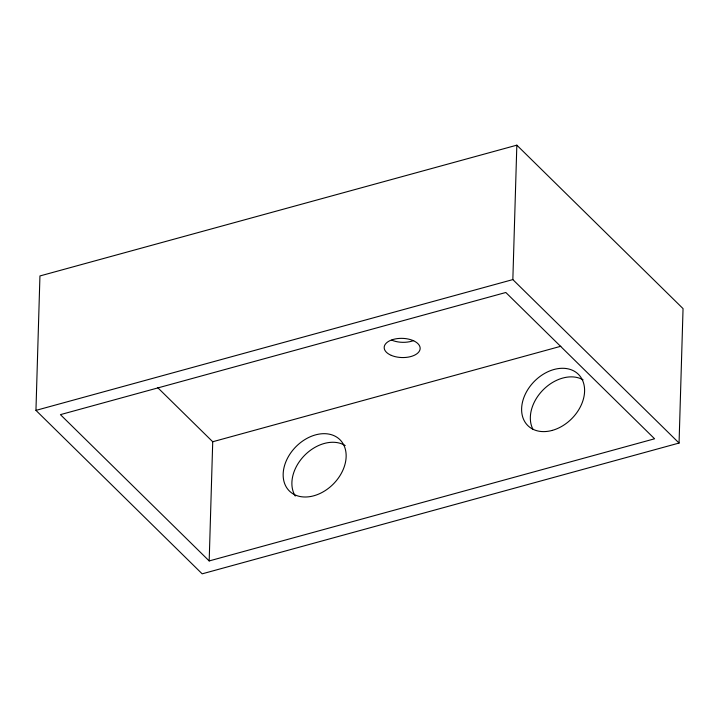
<?xml version="1.0" encoding="UTF-8"?>
<svg xmlns="http://www.w3.org/2000/svg" width="719" height="719" viewBox="0 0 719 719"><rect width="100%" height="100%" fill="white"/><g stroke="black" fill="none" stroke-linecap="round" stroke-linejoin="round"><path stroke-width="1.08" d="M35.95 410.378L39.94 275.952L516.835 145.166L683.05 308.622L679.06 443.048L202.165 573.834L35.95 410.378L512.845 279.592L679.06 443.048M209.184 560.937L60.423 414.638L505.825 292.489L654.587 438.788L209.184 560.937L212.725 441.745L157.533 387.469M512.845 279.592L516.835 145.166M212.725 441.745L560.829 346.27M533.076 429.54A36.013 26.414 -45.5 0 1 543.375 389.626A36.013 26.414 -45.5 0 1 583.064 379.812M295.266 496.029A36.013 26.414 -45.5 0 1 304.658 455.289A36.013 26.414 -45.5 0 1 345.219 445.573M413.668 340.536A18.002 9.599 1.7 0 1 391.747 340.15M391.298 355.375A18.002 9.599 1.7 0 0 420.022 349.524A18.002 9.599 1.7 0 0 395.162 338.964A18.002 9.599 1.7 0 0 391.298 355.375M552.201 430.411A36.013 26.414 -45.5 0 0 580.826 377.241A36.013 26.414 -45.5 0 0 526.29 392.206A36.013 26.414 -45.5 0 0 552.201 430.411M310.563 496.523A36.013 26.414 -45.5 0 0 343.754 444.989A36.013 26.414 -45.5 0 0 289.649 454.525A36.013 26.414 -45.5 0 0 310.563 496.523"/></g></svg>
